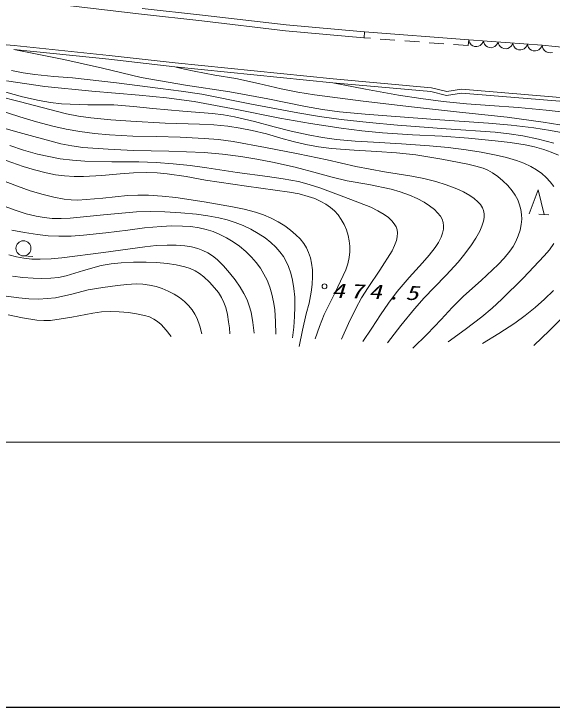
# Model space of a CAD drawing. Units: millimetres, scale not verified. Extents: x 40000 to 680000, y 20000 to 380000.
# Drawn here: x 295910 to 350822, y 205000 to 275638 of the extents above; entities that cross this region are included whole.
import ezdxf

# ---------------------------------------------------------------- set-up
doc = ezdxf.new("R2010")
doc.units = ezdxf.units.MM
doc.header["$LTSCALE"] = 1000
doc.linetypes.add('USER1', pattern=[2.5, 1.5, -1])
for name, color, linetype, lineweight in [('M-TTL-BAND', 7, 'Continuous', 25), ('S-BGD', 1, 'Continuous', 13), ('S-BGD-HTXT', 6, 'Continuous', 13)]:
    doc.layers.add(name, color=color, linetype=linetype, lineweight=lineweight)
doc.styles.add('ＭＳ ゴシック', font='')
doc.styles.get('ＭＳ ゴシック').set_extended_font_data('MS Gothic')

msp = doc.modelspace()

# ---------------------------------------------------------------- linework, layer by layer
at = {"layer": 'M-TTL-BAND'}
msp.add_line((40000, 205000), (579000, 205000), dxfattribs=at)
at = {"layer": 'S-BGD'}
for p, q in [((308945, 275605), (301115, 276517)), ((315142, 275514), (309015, 276201)), ((315076, 274918), (308945, 275605)), ((323680, 274519), (315142, 275514)), ((323618, 273922), (315076, 274918)), ((331653, 273798), (323680, 274519)), ((331599, 273200), (323618, 273922)), ((331679, 273794), (331634, 273196)), ((342313, 272999), (331679, 273794)), ((287504, 273106), (295947, 272419)), ((342313, 272999), (342269, 272400)), ((349795, 272436), (342313, 272999)), ((342313, 272999), (342357, 272822)), ((342357, 272822), (342435, 272670)), ((342435, 272670), (342569, 272494)), ((343640, 272579), (343737, 272719)), ((343737, 272719), (343810, 272886)), ((343810, 272886), (343853, 272710)), ((343853, 272710), (343932, 272557)), ((345233, 272606), (345306, 272774)), ((345306, 272774), (345349, 272597)), ((295909, 272021), (305584, 271009)), ((295947, 272419), (305629, 271406)), ((342569, 272494), (342727, 272392)), ((342727, 272392), (342898, 272323)), ((342898, 272323), (343130, 272305)), ((343130, 272305), (343310, 272348)), ((343310, 272348), (343482, 272425)), ((343482, 272425), (343640, 272579)), ((343932, 272557), (344065, 272382)), ((344065, 272382), (344223, 272279)), ((344223, 272279), (344395, 272210)), ((344395, 272210), (344627, 272193)), ((344627, 272193), (344807, 272236)), ((344807, 272236), (344978, 272313)), ((344978, 272313), (345136, 272467)), ((345136, 272467), (345233, 272606)), ((345349, 272597), (345428, 272445)), ((345428, 272445), (345561, 272269)), ((345561, 272269), (345719, 272167)), ((345719, 272167), (345891, 272098)), ((345891, 272098), (346123, 272080)), ((346123, 272080), (346303, 272123)), ((346303, 272123), (346474, 272200)), ((346474, 272200), (346633, 272354)), ((346633, 272354), (346730, 272493)), ((346730, 272493), (346802, 272661)), ((346802, 272661), (346845, 272485)), ((346845, 272485), (346924, 272332)), ((346924, 272332), (347058, 272157)), ((347058, 272157), (347216, 272054)), ((347216, 272054), (347387, 271985)), ((347387, 271985), (347619, 271968)), ((347619, 271968), (347799, 272010)), ((347799, 272010), (347971, 272088)), ((347971, 272088), (348129, 272241)), ((348129, 272241), (348226, 272381)), ((348226, 272381), (348299, 272548)), ((348299, 272548), (348342, 272372)), ((348342, 272372), (348421, 272220)), ((348421, 272220), (348554, 272044)), ((348554, 272044), (348712, 271942)), ((349295, 271898), (349467, 271975)), ((349467, 271975), (349625, 272129)), ((349625, 272129), (349722, 272268)), ((349722, 272268), (349795, 272436)), ((356201, 271814), (349795, 272436)), ((349795, 272436), (349837, 272246)), ((349837, 272246), (349918, 272080)), ((349918, 272080), (350057, 271889)), ((305629, 271406), (312369, 270656)), ((348712, 271942), (348884, 271872)), ((348884, 271872), (349115, 271855)), ((349115, 271855), (349295, 271898)), ((350057, 271889), (350224, 271776)), ((350224, 271776), (350406, 271698)), ((350406, 271698), (350655, 271674)), ((350655, 271674), (350849, 271715)), ((305584, 271009), (312327, 270258)), ((312369, 270656), (328481, 269011)), ((312327, 270258), (328443, 268613)), ((313307, 270014), (312327, 270258)), ((314289, 269784), (313307, 270014)), ((316418, 269390), (314289, 269784)), ((318560, 269056), (316418, 269390)), ((320873, 268554), (318560, 269056)), ((323172, 267994), (320873, 268554)), ((328443, 268613), (338460, 267712)), ((328481, 269011), (338527, 268107)), ((296439, 266715), (291593, 267925)), ((324876, 267652), (323172, 267994)), ((338527, 268107), (340063, 267720)), ((340063, 267720), (341561, 267971)), ((341561, 267971), (354509, 266888)), ((326582, 267372), (324876, 267652)), ((331539, 266750), (326582, 267372)), ((338460, 267712), (340047, 267311)), ((340047, 267311), (341578, 267568)), ((341578, 267568), (354482, 266489)), ((301267, 265465), (296439, 266715)), ((336488, 266158), (331539, 266750)), ((341361, 265609), (336488, 266158)), ((346243, 265121), (341361, 265609)), ((302511, 265218), (301267, 265465)), ((303764, 265029), (302511, 265218)), ((305812, 264829), (303764, 265029)), ((349892, 264596), (346243, 265121)), ((307857, 264690), (305812, 264829)), ((311350, 264514), (307857, 264690)), ((314849, 264398), (311350, 264514)), ((316305, 264320), (314849, 264398)), ((317747, 264183), (316305, 264320)), ((353549, 264008), (349892, 264596)), ((318993, 264005), (317747, 264183)), ((320220, 263770), (318993, 264005)), ((321685, 263407), (320220, 263770)), ((323134, 262986), (321685, 263407)), ((324411, 262622), (323134, 262986)), ((325693, 262319), (324411, 262622)), ((327001, 262094), (325693, 262319)), ((328308, 261929), (327001, 262094)), ((330625, 261738), (328308, 261929)), ((332949, 261606), (330625, 261738)), ((334932, 261474), (332949, 261606)), ((336909, 261283), (334932, 261474)), ((339555, 260828), (336909, 261283)), ((342225, 260308), (339555, 260828)), ((343020, 260132), (342225, 260308)), ((343782, 259902), (343020, 260132)), ((344277, 259699), (343782, 259902)), ((344743, 259442), (344277, 259699)), ((345287, 259057), (344743, 259442)), ((296286, 258070), (293503, 259149)), ((345801, 258621), (345287, 259057)), ((346295, 258134), (345801, 258621)), ((297590, 257617), (296286, 258070)), ((346741, 257610), (346295, 258134)), ((298912, 257220), (297590, 257617)), ((299972, 256961), (298912, 257220)), ((308570, 257168), (307494, 257115)), ((309647, 257160), (308570, 257168)), ((311044, 257074), (309647, 257160)), ((347047, 257168), (346741, 257610)), ((347304, 256691), (347047, 257168)), ((348472, 255276), (349390, 257717)), ((349390, 257717), (349994, 255180)), ((301043, 256760), (299972, 256961)), ((301745, 256680), (301043, 256760)), ((302450, 256661), (301745, 256680)), ((304974, 256858), (302450, 256661)), ((307494, 257115), (304974, 256858)), ((312427, 256928), (311044, 257074)), ((315335, 256487), (312427, 256928)), ((318227, 255987), (315335, 256487)), ((347500, 256197), (347304, 256691)), ((319390, 255743), (318227, 255987)), ((320544, 255439), (319390, 255743)), ((347635, 255693), (347500, 256197)), ((321363, 255156), (320544, 255439)), ((322150, 254820), (321363, 255156)), ((347707, 255208), (347635, 255693)), ((347717, 254728), (347707, 255208)), ((349477, 255213), (350475, 255150)), ((322871, 254449), (322150, 254820)), ((323560, 254027), (322871, 254449)), ((347663, 254161), (347717, 254728)), ((297012, 253346), (295693, 253609)), ((307520, 253609), (305285, 253314)), ((309231, 253825), (307520, 253609)), ((310943, 253981), (309231, 253825)), ((312026, 254031), (310943, 253981)), ((313111, 254021), (312026, 254031)), ((313970, 253957), (313111, 254021)), ((314821, 253834), (313970, 253957)), ((315533, 253673), (314821, 253834)), ((316230, 253455), (315533, 253673)), ((324146, 253604), (323560, 254027)), ((324686, 253139), (324146, 253604)), ((347367, 253006), (347549, 253601)), ((347549, 253601), (347663, 254161)), ((298328, 253146), (297012, 253346)), ((299423, 253037), (298328, 253146)), ((300511, 252989), (299423, 253037)), ((301771, 253003), (300511, 252989)), ((303029, 253078), (301771, 253003)), ((305285, 253314), (303029, 253078)), ((316937, 253169), (316230, 253455)), ((317610, 252833), (316937, 253169)), ((325108, 252703), (324686, 253139)), ((347131, 252435), (347367, 253006)), ((318290, 252415), (317610, 252833)), ((318931, 251952), (318290, 252415)), ((325480, 252231), (325108, 252703)), ((325755, 251792), (325480, 252231)), ((346847, 251922), (347131, 252435)), ((309267, 251907), (305052, 251317)), ((310419, 252024), (309267, 251907)), ((311566, 252081), (310419, 252024)), ((312458, 252070), (311566, 252081)), ((313354, 251997), (312458, 252070)), ((314033, 251889), (313354, 251997)), ((314687, 251724), (314033, 251889)), ((315203, 251536), (314687, 251724)), ((315691, 251295), (315203, 251536)), ((319562, 251420), (318931, 251952)), ((325976, 251325), (325755, 251792)), ((346515, 251447), (346847, 251922)), ((296165, 250885), (295412, 251085)), ((296930, 250744), (296165, 250885)), ((296844, 250985), (297837, 250922)), ((300820, 250786), (299700, 250681)), ((305052, 251317), (300820, 250786)), ((316178, 250973), (315691, 251295)), ((316633, 250599), (316178, 250973)), ((320145, 250850), (319562, 251420)), ((320628, 250300), (320145, 250850)), ((326158, 250785), (325976, 251325)), ((326282, 250226), (326158, 250785)), ((345933, 250758), (346515, 251447)), ((297756, 250660), (296930, 250744)), ((298583, 250638), (297756, 250660)), ((299700, 250681), (298583, 250638)), ((304833, 249984), (305838, 250154)), ((305838, 250154), (306854, 250266)), ((306854, 250266), (308119, 250335)), ((308119, 250335), (309391, 250344)), ((309391, 250344), (310479, 250300)), ((310479, 250300), (311562, 250195)), ((311562, 250195), (312453, 250055)), ((317281, 249957), (316633, 250599)), ((321063, 249713), (320628, 250300)), ((326365, 249543), (326282, 250226)), ((343566, 248470), (345306, 250108)), ((345306, 250108), (345933, 250758)), ((301234, 248939), (303023, 249489)), ((303023, 249489), (304833, 249984)), ((312453, 250055), (313336, 249855)), ((313336, 249855), (313880, 249681)), ((313880, 249681), (314398, 249453)), ((314398, 249453), (314863, 249168)), ((317892, 249267), (317281, 249957)), ((321427, 249116), (321063, 249713)), ((326386, 248866), (326365, 249543)), ((295777, 248926), (296815, 248780)), ((296815, 248780), (297876, 248692)), ((297876, 248692), (298781, 248668)), ((298781, 248668), (299694, 248704)), ((299694, 248704), (300470, 248792)), ((300470, 248792), (301234, 248939)), ((314863, 249168), (315297, 248831)), ((315297, 248831), (315862, 248295)), ((318480, 248535), (317892, 249267)), ((321734, 248497), (321427, 249116)), ((326347, 248061), (326386, 248866)), ((306472, 247966), (304973, 247764)), ((307433, 248076), (306472, 247966)), ((308398, 248126), (307433, 248076)), ((309074, 248097), (308398, 248126)), ((309747, 248007), (309074, 248097)), ((310413, 247860), (309747, 248007)), ((315862, 248295), (316386, 247714)), ((319008, 247782), (318480, 248535)), ((322011, 247796), (321734, 248497)), ((326248, 247268), (326347, 248061)), ((341789, 246878), (343566, 248470)), ((303488, 247503), (301821, 247079)), ((304973, 247764), (303488, 247503)), ((311052, 247657), (310413, 247860)), ((311668, 247397), (311052, 247657)), ((312251, 247085), (311668, 247397)), ((316386, 247714), (316769, 247239)), ((316769, 247239), (317104, 246729)), ((319381, 247154), (319008, 247782)), ((322228, 247083), (322011, 247796)), ((326019, 246157), (326248, 247268)), ((296403, 246689), (295117, 246866)), ((297426, 246607), (296403, 246689)), ((298454, 246585), (297426, 246607)), ((299302, 246620), (298454, 246585)), ((300144, 246715), (299302, 246620)), ((301821, 247079), (300144, 246715)), ((312798, 246726), (312251, 247085)), ((313306, 246320), (312798, 246726)), ((317104, 246729), (317343, 246236)), ((319698, 246504), (319381, 247154)), ((322402, 246298), (322228, 247083)), ((340623, 245703), (341789, 246878)), ((313719, 245918), (313306, 246320)), ((314085, 245479), (313719, 245918)), ((317343, 246236), (317527, 245717)), ((319931, 245886), (319698, 246504)), ((320107, 245248), (319931, 245886)), ((322516, 245505), (322402, 246298)), ((325731, 245058), (326019, 246157)), ((314369, 245047), (314085, 245479)), ((317527, 245717), (317701, 245008)), ((320301, 244188), (320107, 245248)), ((322601, 244261), (322516, 245505)), ((339506, 244490), (340623, 245703)), ((314595, 244595), (314369, 245047)), ((314869, 243834), (314595, 244595)), ((317701, 245008), (317821, 244263)), ((325343, 243415), (325731, 245058)), ((338085, 243012), (339506, 244490)), ((315088, 243046), (314869, 243834)), ((317821, 244263), (317891, 243657)), ((320437, 243117), (320301, 244188)), ((322626, 243014), (322601, 244261)), ((317891, 243657), (317950, 243046)), ((325014, 241758), (325343, 243415)), ((336622, 241577), (338085, 243012))]:
    msp.add_line(p, q, dxfattribs=at)
at = {"layer": 'S-BGD', "linetype": 'USER1'}
msp.add_line((342269, 272400), (331634, 273196), dxfattribs=at)
at = {"layer": 'S-BGD'}
for points in [[(352336, 263436), (350650, 263759), (348952, 264023), (346651, 264285), (344342, 264487), (339369, 264838), (334388, 265199), (331757, 265402), (329132, 265666), (327401, 265897), (325668, 266189), (321819, 266967), (317958, 267687), (313426, 268390), (308895, 269155), (304964, 270095), (301017, 270977), (298463, 271499), (295910, 272021)], [(350993, 262460), (349424, 262864), (347837, 263210), (346427, 263426), (345009, 263583), (340027, 263914), (335047, 264303), (332172, 264555), (329292, 264867), (327074, 265173), (324869, 265538), (319976, 266483), (315079, 267445), (312977, 267770), (310866, 268034), (306395, 268611), (301909, 269129), (299977, 269256), (298039, 269443), (296844, 269625), (295659, 269868)], [(351475, 261228), (350728, 261555), (349963, 261825), (349028, 262084), (348067, 262287), (346545, 262520), (345010, 262694), (342297, 262959), (339604, 263162), (336560, 263301), (333522, 263500), (331415, 263711), (329304, 263983), (326171, 264459), (323037, 264996), (318667, 265884), (314289, 266712), (311494, 267070), (308694, 267368), (303875, 267770), (299065, 268231), (295153, 268817)], [(351754, 265645), (350219, 265817), (347347, 266090), (344470, 266302), (342088, 266473), (339712, 266704), (337424, 267004), (335134, 267365), (331789, 267966), (328443, 268613)], [(351008, 258047), (350636, 258526), (350220, 258963), (349758, 259362), (349214, 259746), (348641, 260077), (347931, 260409), (347196, 260687), (346168, 260996), (345118, 261249), (343578, 261551), (342057, 261789), (340206, 262014), (338310, 262182), (335467, 262410), (332607, 262578), (330721, 262684), (328833, 262851), (327390, 263043), (325944, 263296), (324204, 263674), (322475, 264111), (320445, 264667), (318408, 265163), (317300, 265360), (316172, 265499), (313138, 265719), (310099, 265999), (308112, 266213), (306122, 266366), (303449, 266386), (300778, 266467), (299635, 266607), (298499, 266808), (296794, 267196), (295096, 267643)], [(334041, 242120), (335388, 243877), (336769, 245582), (337763, 246700), (338793, 247768), (340008, 249006), (341222, 250332), (341916, 251178), (342593, 252100), (343041, 252788), (343437, 253506), (343656, 254011), (343811, 254516), (343874, 254904), (343875, 255276), (343819, 255588), (343702, 255890), (343508, 256204), (343254, 256498), (342877, 256828), (342437, 257130), (341787, 257488), (341087, 257803), (340004, 258207), (338942, 258541), (337718, 258852), (336523, 259095), (333706, 259554), (330800, 260090), (327865, 260760), (324910, 261373), (321595, 262034), (318268, 262635), (316793, 262825), (315313, 262955), (312890, 263071), (310449, 263128), (308055, 263192), (305652, 263316), (304135, 263448), (302628, 263641), (301262, 263880), (299900, 264179), (298206, 264633), (296514, 265148), (294184, 265886)], [(291447, 264988), (296072, 263653), (300703, 262380), (301811, 262178), (302941, 262035), (305527, 261842), (308122, 261710), (311715, 261635), (315313, 261499), (317193, 261332), (319077, 261105), (320695, 260850), (322303, 260535), (324593, 260006), (326868, 259419), (328385, 258999), (329923, 258636), (332137, 258250), (334416, 257791), (335328, 257520), (336272, 257174), (337046, 256831), (337777, 256440), (338326, 256086), (338809, 255705), (339143, 255374), (339417, 255020), (339587, 254710), (339698, 254383), (339744, 254048), (339728, 253702), (339644, 253300), (339491, 252880), (339225, 252359), (338880, 251819), (338290, 251044), (337610, 250254), (336243, 248770), (335009, 247343), (334132, 246153), (333325, 244957), (332432, 243624), (331524, 242269)], [(329336, 242491), (330037, 244079), (330784, 245622), (331387, 246702), (332046, 247757), (333252, 249538), (334501, 251494), (334756, 252026), (334939, 252545), (335020, 252931), (335039, 253311), (334997, 253623), (334894, 253925), (334718, 254239), (334476, 254542), (334119, 254876), (333688, 255194), (333044, 255575), (332331, 255926), (329577, 257008), (327128, 257909), (326044, 258257), (324942, 258547), (323370, 258838), (321779, 259072), (318691, 259481), (315597, 259952), (313896, 260186), (312178, 260362), (310424, 260484), (308666, 260545), (305905, 260554), (303148, 260624), (301892, 260723), (300641, 260883), (299479, 261090), (298320, 261358), (296900, 261765), (295497, 262230)], [(326655, 242521), (327081, 243770), (327564, 245001), (328680, 247238), (329762, 249544), (329966, 250175), (330112, 250827), (330178, 251381), (330184, 251953), (330129, 252509), (330013, 253072), (329834, 253634), (329595, 254184), (329313, 254685), (328978, 255156), (328618, 255557), (328214, 255918), (327743, 256252), (327236, 256536), (326607, 256814), (325934, 257044), (325003, 257284), (324035, 257470), (319659, 258070), (315443, 258709), (313494, 259058), (311548, 259347), (310518, 259439), (309487, 259471), (308124, 259429), (306748, 259326), (304889, 259161), (303027, 259056), (302058, 259059), (301085, 259123), (300145, 259246), (299203, 259430), (298028, 259732), (296856, 260096), (293949, 261106)], [(292928, 256753), (296140, 255595), (297160, 255279), (298189, 255023), (298993, 254880), (299812, 254797), (300726, 254776), (301656, 254815), (305048, 255164), (308426, 255451), (309871, 255485), (311319, 255458), (312932, 255375), (314544, 255232), (315690, 255076), (316829, 254860), (317668, 254652), (318484, 254388), (319301, 254065), (320097, 253686), (320824, 253275), (321533, 252804), (322109, 252353), (322644, 251858), (323054, 251403), (323421, 250905), (323704, 250413), (323938, 249884), (324162, 249208), (324329, 248513), (324472, 247651), (324556, 246774), (324585, 245796), (324554, 244818), (324466, 243723), (324348, 242630)], [(340198, 242212), (341941, 243467), (343642, 244766), (344688, 245639), (345691, 246555), (347852, 248721), (350016, 250976), (350535, 251594), (351003, 252244)], [(343714, 242047), (345374, 243063), (347004, 244131), (348060, 244898), (349091, 245721), (350039, 246552), (350954, 247436)], [(311953, 242772), (311459, 243403), (310925, 243987), (310576, 244287), (310185, 244542), (309732, 244753), (309238, 244914), (308429, 245085), (307597, 245199), (306655, 245286), (305723, 245311), (304851, 245262), (303971, 245151), (301812, 244741), (299645, 244390), (298952, 244384), (298258, 244439), (296790, 244680), (295331, 244981)], [(348940, 241849), (350561, 243392), (352142, 244979)]]:
    msp.add_lwpolyline(points, dxfattribs=at)
for centre, radius in [((296892, 251748), 765), ((327597, 247872), 249)]:
    msp.add_circle(centre, radius, dxfattribs=at)
at = {"layer": 'S-BGD-HTXT'}
msp.add_line((67829, 232014), (367852, 232014), dxfattribs=at)

# ---------------------------------------------------------------- texts
at = {"layer": 'S-BGD', "insert": (328303, 246699), "char_height": 1466, "attachment_point": 7, "rotation": 358.3, "style": 'ＭＳ ゴシック'}
msp.add_mtext('\\T1.4;\\W1.35;\\Q15;474.5', dxfattribs=at)

doc.saveas('drawing.dxf')
